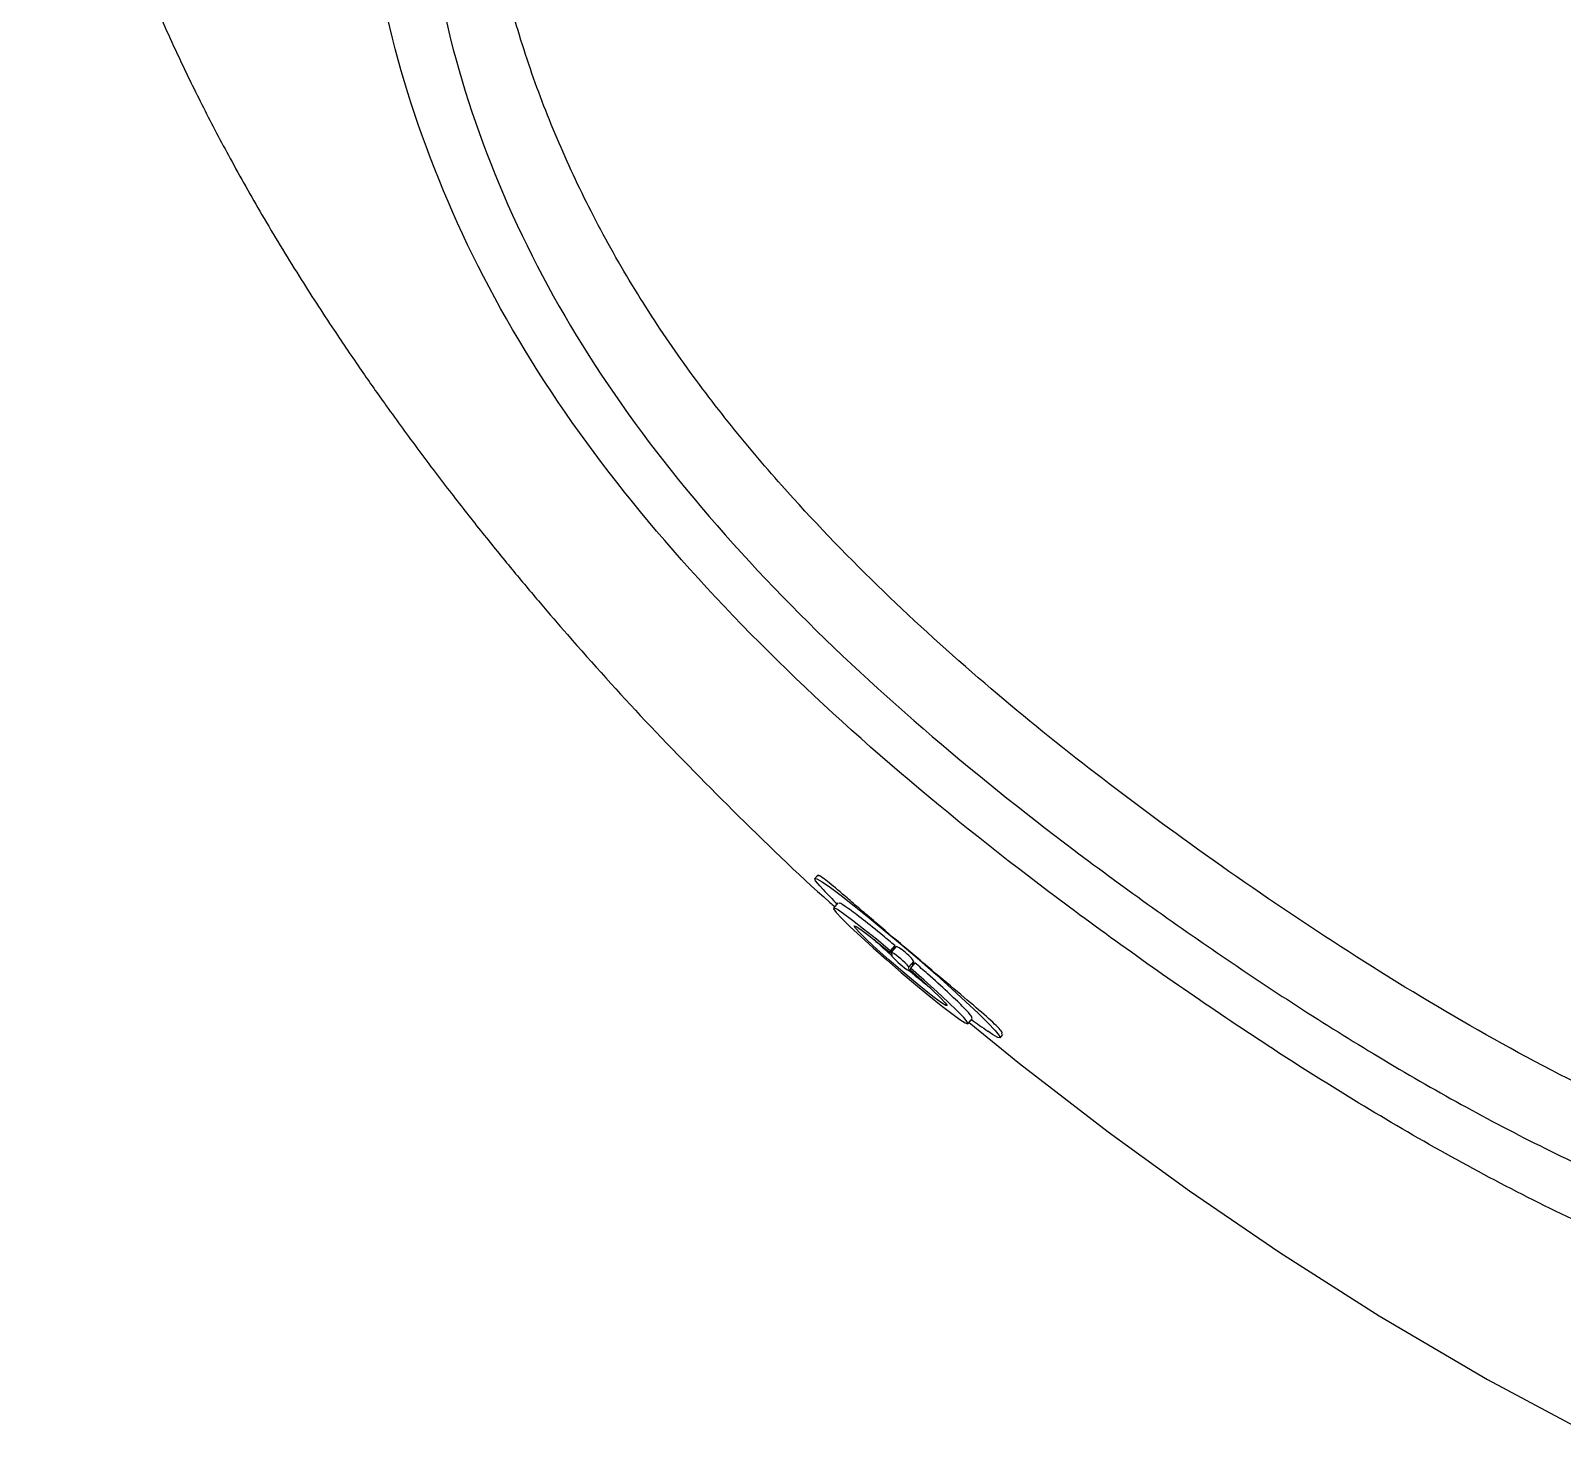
# Paper-space layout '_Trimétrica' of a CAD drawing. Header units: millimetres. Extents: x -50 to 61, y -52 to 56.
# Drawn here: x -50.03 to -3.54, y -45.66 to -2.83 of the extents above; entities that cross this region are included whole.
import ezdxf

# ---------------------------------------------------------------- set-up
doc = ezdxf.new("R2010")
doc.units = ezdxf.units.MM

psp = doc.layouts.new('_Trimétrica')

# ---------------------------------------------------------------- linework, layer by layer
at = {"color": 7, "linetype": 'Continuous', "lineweight": 25}
for p, q in [((-26.152, -28.479), (-26.232, -28.572)), ((-25.527, -29.311), (-25.665, -29.471)), ((-23.803, -30.608), (-23.942, -30.769)), ((-23.76, -30.643), (-23.899, -30.805)), ((-23.938, -30.831), (-23.942, -30.769)), ((-23.838, -30.715), (-23.938, -30.831)), ((-23.899, -30.806), (-23.892, -30.93)), ((-23.234, -31.096), (-23.372, -31.257)), ((-23.191, -31.132), (-23.33, -31.293)), ((-23.365, -31.381), (-23.372, -31.257)), ((-23.365, -31.382), (-23.327, -31.338)), ((-23.33, -31.293), (-23.326, -31.355)), ((-21.583, -32.982), (-21.445, -32.822)), ((-20.609, -33.41), (-20.527, -33.314))]:
    psp.add_line(p, q, dxfattribs=at)
at = {"color": 8, "linetype": 'Continuous', "lineweight": 25}
psp.add_line((-23.327, -31.337), (-23.365, -31.381), dxfattribs=at)
at = {"color": 7, "linetype": 'Continuous', "lineweight": 25, "flags": 128}
for points in [[(-25.977, -28.91), (-26.081, -28.797), (-26.205, -28.646), (-26.233, -28.574), (-26.166, -28.584), (-26.006, -28.677), (-25.757, -28.848), (-25.429, -29.092), (-25.032, -29.401), (-24.581, -29.764)], [(-23.942, -30.769), (-24.363, -30.42), (-24.75, -30.107), (-25.085, -29.845), (-25.355, -29.645), (-25.545, -29.518), (-25.649, -29.468), (-25.66, -29.498), (-25.578, -29.607), (-25.408, -29.789), (-25.157, -30.037), (-24.836, -30.339), (-24.459, -30.681), (-24.045, -31.048), (-23.612, -31.423), (-23.179, -31.789), (-22.766, -32.13), (-22.393, -32.429), (-22.075, -32.674), (-21.828, -32.853), (-21.662, -32.957), (-21.586, -32.984), (-21.602, -32.93), (-21.71, -32.799), (-21.906, -32.596), (-22.179, -32.331), (-22.518, -32.016), (-22.908, -31.664), (-23.33, -31.293)], [(-23.326, -31.355), (-22.973, -31.668), (-22.667, -31.95), (-22.427, -32.182), (-22.272, -32.346), (-22.211, -32.431), (-22.25, -32.432), (-22.385, -32.349), (-22.607, -32.186), (-22.9, -31.956), (-23.245, -31.675), (-23.615, -31.362), (-23.987, -31.04), (-24.333, -30.731), (-24.629, -30.457), (-24.854, -30.236), (-24.994, -30.085), (-25.037, -30.014), (-24.98, -30.029), (-24.829, -30.127), (-24.593, -30.303), (-24.289, -30.543), (-23.938, -30.831)], [(-24.581, -29.764), (-24.09, -30.169), (-23.576, -30.601), (-23.057, -31.048), (-22.55, -31.492), (-22.073, -31.919), (-21.642, -32.314), (-21.271, -32.665), (-20.974, -32.958), (-20.76, -33.185), (-20.636, -33.337), (-20.608, -33.408), (-20.675, -33.398), (-20.836, -33.306), (-20.981, -33.208)], [(-21.548, -32.941), (-20.019, -34.195), (-17.324, -36.267), (-14.858, -38.054), (-12.113, -39.927), (-9.096, -41.851), (-5.815, -43.784), (-2.291, -45.664)]]:
    psp.add_lwpolyline(points, dxfattribs=at)
at = {"color": 7, "linetype": 'Continuous', "lineweight": 25}
for centre, radius, start, end in [((-2.381, -6.531), 32.521, 223.4831, 224.5497), ((-22.433, -31.111), 1.46, 159.8529, 164.2319), ((-25.346, -33.031), 2.654, 41.9466, 56.9601), ((-21.917, -29.156), 2.654, 221.9466, 236.9601), ((-21.997, -31.555), 1.319, 159.6516, 165.7916), ((-2.381, -6.531), 32.521, 234.0457, 235.1151)]:
    psp.add_arc(centre, radius, start, end, dxfattribs=at)
for points, knots in [([(-42.469, 42.19), (-42.919, 41.463), (-43.773, 40.087), (-44.829, 38.006), (-45.673, 36.119), (-46.328, 34.454), (-46.824, 33.047), (-47.325, 31.49), (-47.838, 29.68), (-48.367, 27.49), (-48.699, 25.651), (-48.952, 24.18), (-49.274, 22.724), (-49.53, 21.285), (-49.752, 19.762), (-49.93, 18.047), (-50.037, 16.07), (-50.026, 13.779), (-49.842, 11.166), (-49.442, 8.34), (-48.834, 5.498), (-48.086, 2.838), (-47.264, 0.439), (-46.415, -1.697), (-45.594, -3.536), (-44.791, -5.181), (-43.953, -6.773), (-42.989, -8.482), (-41.936, -10.22), (-40.92, -11.791), (-40.032, -13.099), (-39.172, -14.322), (-38.262, -15.57), (-37.286, -16.857), (-36.341, -18.06), (-35.441, -19.168), (-34.582, -20.194), (-33.253, -21.74), (-31.33, -23.868), (-28.668, -26.577), (-26.739, -28.452), (-25.676, -29.386), (-25.628, -29.428)], [0, 0, 0, 0, 0.036542, 0.069246, 0.097967, 0.122586, 0.143012, 0.159179, 0.18935, 0.220567, 0.24939, 0.272929, 0.292927, 0.312597, 0.333149, 0.355617, 0.381624, 0.411173, 0.444309, 0.481067, 0.517343, 0.550483, 0.580508, 0.607416, 0.631189, 0.650606, 0.670618, 0.692983, 0.717719, 0.739843, 0.756468, 0.771241, 0.790012, 0.808326, 0.825427, 0.841371, 0.856215, 0.870359, 0.909829, 0.952465, 0.997851, 1, 1, 1, 1]), ([(15.795, -36.919), (15.701, -37.005), (15.164, -37.492), (13.943, -38.13), (12.165, -38.773), (10.15, -39.009), (8.157, -38.854), (6.249, -38.47), (4.466, -37.965), (2.674, -37.346), (0.128, -36.343), (-3.149, -34.823), (-7.117, -32.64), (-11.024, -30.188), (-14.695, -27.655), (-18.125, -25.097), (-21.305, -22.497), (-24.374, -19.696), (-26.893, -17.075), (-28.883, -14.716), (-30.412, -12.685), (-31.812, -10.548), (-33.041, -8.345), (-34.086, -6.103), (-34.952, -3.828), (-35.635, -1.507), (-36.138, 0.929), (-36.422, 3.439), (-36.484, 6.015), (-36.334, 8.556), (-35.983, 11.232), (-35.578, 13.007), (-35.356, 13.978)], [0, 0, 0, 0, 0.005675, 0.032201, 0.059386, 0.085956, 0.11343, 0.135528, 0.157806, 0.180437, 0.203131, 0.254422, 0.306094, 0.358628, 0.411343, 0.456996, 0.502784, 0.549177, 0.595895, 0.624076, 0.652399, 0.681257, 0.710349, 0.738542, 0.766955, 0.796071, 0.825433, 0.858206, 0.891259, 0.925009, 0.958934, 1, 1, 1, 1]), ([(29.507, -11.694), (28.661, -13.408), (27.804, -15.118), (25.752, -19.272), (24.571, -21.732), (22.883, -25.835), (22.298, -27.409), (21.142, -30.504), (20.565, -32.031), (18.605, -36.435), (17.008, -39.124), (13.767, -41.365), (12.862, -41.816), (10.955, -42.419), (9.954, -42.571), (6.748, -42.566), (4.348, -41.957), (0.075, -40.431), (-1.773, -39.633), (-5.376, -37.883), (-7.147, -36.92), (-10.645, -34.848), (-12.373, -33.741), (-15.785, -31.426), (-17.473, -30.224), (-22.431, -26.484), (-25.592, -23.803), (-31.323, -17.91), (-33.866, -14.696), (-37.659, -7.859), (-38.949, -4.252), (-40.322, 3.952), (-39.911, 8.567), (-38.845, 12.98), (-38.819, 13.084), (-38.793, 13.187)], [0, 0, 0, 0, 0.053216, 0.053216, 0.128129, 0.128129, 0.173077, 0.173077, 0.218025, 0.218025, 0.30792, 0.30792, 0.337886, 0.337886, 0.367851, 0.367851, 0.427781, 0.427781, 0.472729, 0.472729, 0.517677, 0.517677, 0.562419, 0.562419, 0.607162, 0.607162, 0.696647, 0.696647, 0.787363, 0.787363, 0.877259, 0.877259, 0.99712, 0.99712, 1, 1, 1, 1]), ([(-37.039, 12.336), (-37.063, 12.238), (-37.088, 12.139), (-38.101, 7.947), (-38.491, 3.564), (-37.187, -4.227), (-35.961, -7.653), (-32.359, -14.146), (-29.944, -17.199), (-24.5, -22.797), (-21.498, -25.343), (-16.789, -28.896), (-15.186, -30.037), (-11.944, -32.236), (-10.303, -33.288), (-6.98, -35.255), (-5.298, -36.17), (-1.876, -37.832), (-0.121, -38.59), (3.937, -40.039), (6.217, -40.618), (9.261, -40.622), (10.212, -40.478), (12.023, -39.906), (12.882, -39.477), (15.96, -37.349), (17.476, -34.795), (19.338, -30.612), (19.887, -29.162), (20.984, -26.221), (21.54, -24.726), (23.143, -20.829), (24.265, -18.492), (26.214, -14.546), (27.029, -12.921), (27.832, -11.294)], [0.155314, 0.155314, 0.155314, 0.155314, 0.1568108, 0.1568108, 0.2191017, 0.2191017, 0.2658198, 0.2658198, 0.3129644, 0.3129644, 0.3594693, 0.3594693, 0.3827218, 0.3827218, 0.4059743, 0.4059743, 0.4293333, 0.4293333, 0.4526924, 0.4526924, 0.4838378, 0.4838378, 0.4994106, 0.4994106, 0.5149833, 0.5149833, 0.5617014, 0.5617014, 0.5850605, 0.5850605, 0.6084196, 0.6084196, 0.6473514, 0.6473514, 0.6750075, 0.6750075, 0.6750075, 0.6750075]), ([(-24.57, -29.751), (-24.718, -29.624), (-25.018, -29.366), (-25.504, -28.944), (-25.929, -28.591), (-26.167, -28.427), (-26.134, -28.489), (-26.13, -28.498)], [0, 0, 0, 0, 0.1655103, 0.3368188, 0.6429315, 0.9491331, 1, 1, 1, 1]), ([(-23.803, -30.608), (-23.923, -30.508), (-24.267, -30.22), (-24.787, -29.803), (-25.243, -29.46), (-25.496, -29.294), (-25.497, -29.325), (-25.498, -29.336)], [0, 0, 0, 0, 0.13193, 0.378211, 0.624492, 0.870774, 1, 1, 1, 1]), ([(-20.567, -33.28), (-20.551, -33.276), (-20.505, -33.265), (-20.789, -32.965), (-21.377, -32.452), (-22.208, -31.757), (-23.152, -30.96), (-23.971, -30.265), (-24.415, -29.885), (-24.57, -29.751)], [0, 0, 0, 0, 0.08557, 0.250732, 0.415618, 0.580758, 0.746119, 0.91113, 1, 1, 1, 1]), ([(-23.89, -30.922), (-24.03, -30.799), (-24.232, -30.62), (-24.379, -30.48), (-24.425, -30.437)], [0, 0, 0, 0, 0.687715, 1, 1, 1, 1]), ([(-23.234, -31.096), (-23.23, -31.084), (-23.253, -31.048), (-23.345, -30.946), (-23.412, -30.883), (-23.549, -30.765), (-23.62, -30.711), (-23.724, -30.645), (-23.757, -30.633), (-23.761, -30.646)], [0, 0, 0, 0, 0.25, 0.25, 0.5, 0.5, 0.75, 0.75, 1, 1, 1, 1]), ([(-21.465, -32.805), (-21.463, -32.79), (-21.458, -32.756), (-21.724, -32.473), (-22.182, -32.033), (-22.708, -31.555), (-23.062, -31.246), (-23.191, -31.132)], [0, 0, 0, 0, 0.180635, 0.409762, 0.638889, 0.868017, 1, 1, 1, 1]), ([(-22.71, -31.912), (-22.829, -31.818), (-23.029, -31.659), (-23.266, -31.458), (-23.361, -31.377)], [0, 0, 0, 0, 0.596598, 1, 1, 1, 1])]:
    psp.add_open_spline(points, degree=3, knots=knots, dxfattribs=at)

doc.saveas('drawing.dxf')
